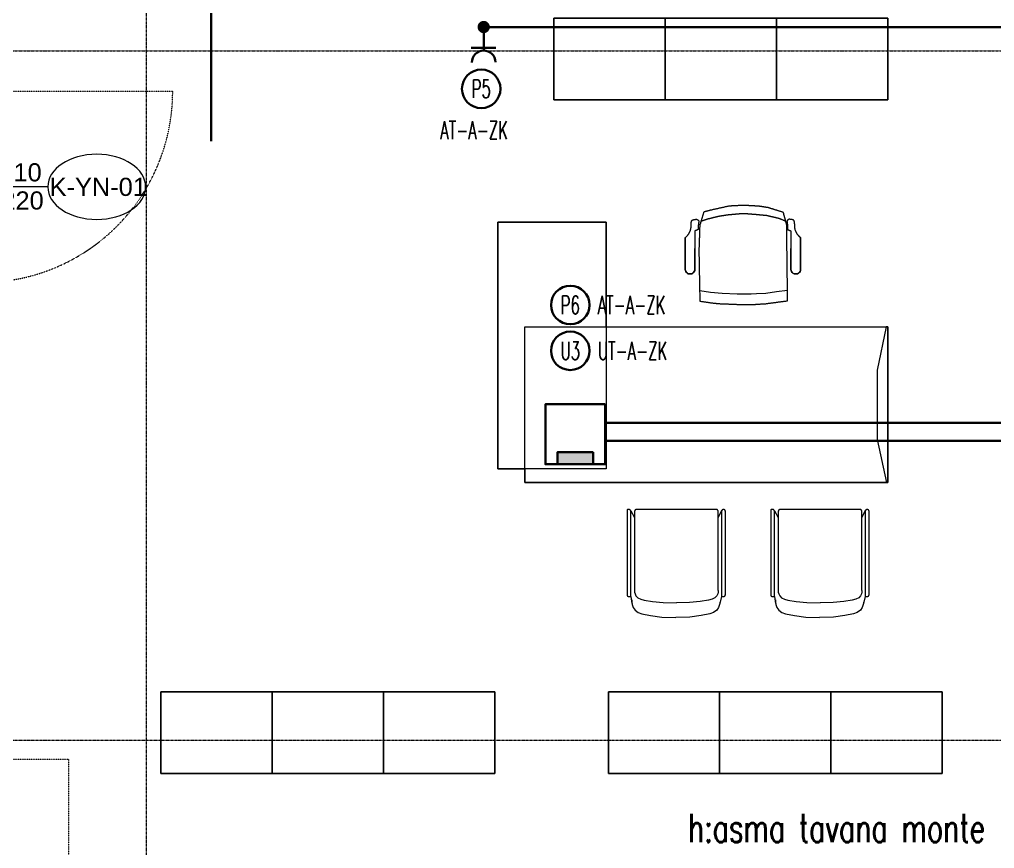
# Model space of a CAD drawing. Extents: x -1439 to 23780, y -1362 to 4476.
# Drawn here: x 1988 to 2525, y 2345 to 2802 of the extents above; entities that cross this region are included whole.
import ezdxf
from ezdxf.enums import TextEntityAlignment as Align

# ---------------------------------------------------------------- set-up
doc = ezdxf.new("R2010")
doc.units = 0
doc.header["$MEASUREMENT"] = 0
for name, pattern in [('Audi$0$DASHDOT2', [0.5, 0.25, -0.125, 0, -0.125]), ('Audi$0$DOT2', [0.125, 0, -0.125]), ('DASHED2', [0.375, 0.25, -0.125])]:
    doc.linetypes.add(name, pattern=pattern)
doc.layers.get('0').update_dxf_attribs({"color": 9, "lineweight": 9})
for name, color, linetype, lineweight in [('Audi$0$05', 8, 'Continuous', 9), ('Audi$0$06D', 8, 'Continuous', 9), ('Audi$0$10', 8, 'Continuous', 9), ('Audi$0$14', 8, 'Continuous', 9), ('Audi$0$20', 8, 'Audi$0$DOT2', 9), ('Audi$0$21', 8, 'Continuous', 9), ('Audi$0$22', 8, 'Continuous', 9), ('Audi$0$24', 8, 'Audi$0$DASHDOT2', 9), ('Audi$0$33', 8, 'Audi$0$BATTING', 9), ('E-DÖŞEME (ŞAP İÇİ) PRİZ KUTUSU', 7, 'Continuous', 30), ('E-KABLO', 7, 'Continuous', 30), ('E-PRİZ', 7, 'Continuous', 30), ('E-YAZI', 7, 'Continuous', 30)]:
    doc.layers.add(name, color=color, linetype=linetype, lineweight=lineweight)
doc.styles.add('Audi$0$Arial', font='arial.ttf', dxfattribs={"height": 2.5})
doc.styles.add('E-YAZI', font='txttw.shx')
doc.linetypes.add('Audi$0$BATTING', pattern='A,0.0001,-0.1,[134,ltypeshp.shx,S=0.1,R=0,X=-0.1,Y=0],-0.2,[134,ltypeshp.shx,S=0.1,R=180,X=0.1,Y=0],-0.1', length=0.4001)

# ---------------------------------------------------------------- blocks, each defined once
blk = doc.blocks.new('Audi$0$p-audi-furni')
at = {"layer": 'Audi$0$05', "lineweight": 0}
for p, q in [((0, 184), (4.5, 184)), ((0, 0), (0, 184)), ((4.5, 184), (4.5, 0)), ((4.5, 5.5), (4.5, 178.5)), ((-2.8, 166.99), (-0.3, 166.99)), ((-2.8, 16.34), (-2.8, 166.99)), ((-0.8, 164), (-0.8, 166.99)), ((-0.3, 164), (-0.3, 166.99)), ((-2.8, 163.8), (-2.8, 164)), ((-2.3, 163.8), (-2.3, 164)), ((-2.3, 164), (0, 164)), ((-2.3, 163.8), (0, 163.8)), ((-0.8, 154.2), (-0.8, 163.8)), ((-0.3, 154.2), (-0.3, 163.8)), ((-2.8, 154.2), (-2.8, 154)), ((-2.3, 154), (-2.3, 154.2)), ((-2.3, 154.2), (0, 154.2)), ((-2.3, 154), (0, 154)), ((-0.8, 97), (-0.8, 154)), ((-0.3, 97), (-0.3, 154)), ((-2.8, 96.8), (-2.8, 97)), ((-2.3, 96.8), (-2.3, 97)), ((-2.3, 97), (0, 97)), ((-2.3, 96.8), (0, 96.8)), ((-0.8, 87.2), (-0.8, 96.8)), ((-0.3, 87.2), (-0.3, 96.8)), ((-2.8, 87.2), (-2.8, 87)), ((-2.3, 87.2), (0, 87.2)), ((-2.3, 87), (-2.3, 87.2)), ((-2.3, 87), (0, 87)), ((-0.8, 30), (-0.8, 87)), ((-0.3, 30), (-0.3, 87)), ((-2.8, 29.8), (-2.8, 30)), ((-2.3, 29.8), (-2.3, 30)), ((-2.3, 30), (0, 30)), ((-2.3, 29.8), (0, 29.8)), ((-0.8, 20.2), (-0.8, 29.8)), ((-0.3, 20.2), (-0.3, 29.8)), ((-2.8, 20.2), (-2.8, 20)), ((-0.3, 16.34), (-2.8, 16.34)), ((-2.3, 20.2), (0, 20.2)), ((-2.3, 20), (-2.3, 20.2)), ((-2.3, 20), (0, 20)), ((-0.8, 16.34), (-0.8, 20)), ((-0.3, 16.34), (-0.3, 20)), ((0, 0), (4.5, 0)), ((0, 0), (4.5, 0)), ((0, -184), (0, 0)), ((4.5, 0), (4.5, -184)), ((4.5, -178.5), (4.5, -5.5)), ((-2.8, -17.01), (-0.3, -17.01)), ((-2.8, -167.66), (-2.8, -17.01)), ((-2.8, -20.2), (-2.8, -20)), ((-2.3, -20.2), (-2.3, -20)), ((-2.3, -20), (0, -20)), ((-2.3, -20.2), (0, -20.2)), ((-0.8, -20), (-0.8, -17.01)), ((-0.8, -29.8), (-0.8, -20.2)), ((-0.3, -20), (-0.3, -17.01)), ((-0.3, -29.8), (-0.3, -20.2)), ((-2.8, -29.8), (-2.8, -30)), ((-2.3, -30), (-2.3, -29.8)), ((-2.3, -29.8), (0, -29.8)), ((-2.3, -30), (0, -30)), ((-0.8, -87), (-0.8, -30)), ((-0.3, -87), (-0.3, -30)), ((-2.8, -87.2), (-2.8, -87)), ((-2.3, -87.2), (-2.3, -87)), ((-2.3, -87), (0, -87)), ((-2.3, -87.2), (0, -87.2)), ((-0.8, -96.8), (-0.8, -87.2)), ((-0.3, -96.8), (-0.3, -87.2)), ((-2.8, -96.8), (-2.8, -97)), ((-2.3, -96.8), (0, -96.8)), ((-2.3, -97), (-2.3, -96.8)), ((-2.3, -97), (0, -97)), ((-0.8, -154), (-0.8, -97)), ((-0.3, -154), (-0.3, -97)), ((-2.8, -154.2), (-2.8, -154)), ((-2.3, -154.2), (-2.3, -154)), ((-2.3, -154), (0, -154)), ((-2.3, -154.2), (0, -154.2)), ((-0.8, -163.8), (-0.8, -154.2)), ((-0.3, -163.8), (-0.3, -154.2)), ((-2.8, -163.8), (-2.8, -164)), ((-2.3, -163.8), (0, -163.8)), ((-2.3, -164), (-2.3, -163.8)), ((-2.3, -164), (0, -164)), ((-0.8, -167.66), (-0.8, -164)), ((-0.3, -167.66), (-0.3, -164)), ((-0.3, -167.66), (-2.8, -167.66)), ((0, -184), (4.5, -184))]:
    blk.add_line(p, q, dxfattribs=at)
at = {"layer": 'Audi$0$20', "color": 2, "lineweight": 0}
for p, q in [((4.5, 178.5), (42.5, 178.5)), ((42.5, 178.5), (42.5, 5.5)), ((42.5, 5.5), (4.5, 5.5)), ((4.5, -5.5), (42.5, -5.5)), ((42.5, -5.5), (42.5, -178.5)), ((42.5, -178.5), (4.5, -178.5))]:
    blk.add_line(p, q, dxfattribs=at)
blk = doc.blocks.new('Audi$0$0_doorno')
blk.add_lwpolyline([(4.5, 0), (12.5, 0)])
blk.add_ellipse((-0.89, 0), major_axis=(-5.39, 0), ratio=0.666667)
at = {"style": 'Audi$0$Arial'}
blk.add_attdef('YUKSEKLIK', text='', height=2, dxfattribs=at).set_placement((5, 12.3), align=Align.TOP_LEFT)
blk.add_attdef('KAPINO', text='', height=2, dxfattribs=at).set_placement((0, 0), align=Align.MIDDLE)
blk.add_attdef('GENISLIK', text='', height=2, dxfattribs=at).set_placement((5, -3.79), align=Align.BOTTOM_LEFT)
blk = doc.blocks.new('Audi$0$Group-41-1')
for p, q in [((384804.5645, 69162.035), (384804.5645, 69161.585)), ((384805.1779, 69162.035), (384804.5645, 69162.035)), ((384805.1779, 69161.585), (384805.1779, 69162.035)), ((384804.5645, 69161.585), (384805.1779, 69161.585))]:
    blk.add_line(p, q)
at = {"flags": 128}
blk.add_lwpolyline([(384804.5645, 69162.035), (384805.1779, 69162.035), (384805.1779, 69161.585), (384804.5645, 69161.585)], close=True, dxfattribs=at)
blk = doc.blocks.new('Audi$0$Group-42-1')
at = {"layer": 'Audi$0$05', "color": 7}
for p in [(-1.2267, 0), (-0.6133, 0), (0, 0)]:
    blk.add_blockref('Audi$0$Group-41-1', p, dxfattribs=at)
blk = doc.blocks.new('Audi$0$Group-32-1')
for p, q in [((384804.5516, 69159.371), (384804.573, 69159.3356)), ((384804.5731, 69159.3699), (384804.573, 69159.3694)), ((384804.573, 69159.3694), (384804.573, 69159.3689)), ((384804.573, 69159.3689), (384804.573, 69158.9239)), ((384804.5732, 69159.3709), (384804.5731, 69159.3704)), ((384804.5731, 69159.3704), (384804.5731, 69159.3699)), ((384804.5733, 69159.3713), (384804.5732, 69159.3709)), ((384804.5735, 69159.3718), (384804.5733, 69159.3713)), ((384804.5736, 69159.3723), (384804.5735, 69159.3718)), ((384804.5738, 69159.3727), (384804.5736, 69159.3723)), ((384804.574, 69159.3732), (384804.5738, 69159.3727)), ((384804.5742, 69159.3736), (384804.574, 69159.3732)), ((384804.5745, 69159.374), (384804.5742, 69159.3736)), ((384804.5747, 69159.3745), (384804.5745, 69159.374)), ((384804.575, 69159.3749), (384804.5747, 69159.3745)), ((384804.5753, 69159.3752), (384804.575, 69159.3749)), ((384804.5756, 69159.3756), (384804.5753, 69159.3752)), ((384804.576, 69159.376), (384804.5756, 69159.3756)), ((384804.5763, 69159.3763), (384804.576, 69159.376)), ((384804.5767, 69159.3766), (384804.5763, 69159.3763)), ((384804.5771, 69159.3769), (384804.5767, 69159.3766)), ((384804.5775, 69159.3772), (384804.5771, 69159.3769)), ((384804.5779, 69159.3775), (384804.5775, 69159.3772)), ((384804.5783, 69159.3777), (384804.5779, 69159.3775)), ((384804.5788, 69159.3779), (384804.5783, 69159.3777)), ((384804.5792, 69159.3781), (384804.5788, 69159.3779)), ((384804.5797, 69159.3783), (384804.5792, 69159.3781)), ((384804.5801, 69159.3785), (384804.5797, 69159.3783)), ((384804.5806, 69159.3786), (384804.5801, 69159.3785)), ((384804.5811, 69159.3787), (384804.5806, 69159.3786)), ((384804.5816, 69159.3788), (384804.5811, 69159.3787)), ((384804.5821, 69159.3789), (384804.5816, 69159.3788)), ((384804.5825, 69159.3789), (384804.5821, 69159.3789)), ((384804.583, 69159.3789), (384804.5825, 69159.3789)), ((384805.023, 69159.3789), (384804.583, 69159.3789)), ((384805.0235, 69159.3789), (384805.023, 69159.3789)), ((384805.024, 69159.3789), (384805.0235, 69159.3789)), ((384805.0245, 69159.3788), (384805.024, 69159.3789)), ((384805.0249, 69159.3787), (384805.0245, 69159.3788)), ((384805.0254, 69159.3786), (384805.0249, 69159.3787)), ((384805.0259, 69159.3785), (384805.0254, 69159.3786)), ((384805.0264, 69159.3783), (384805.0259, 69159.3785)), ((384805.0268, 69159.3781), (384805.0264, 69159.3783)), ((384805.0273, 69159.3779), (384805.0268, 69159.3781)), ((384805.0277, 69159.3777), (384805.0273, 69159.3779)), ((384805.0281, 69159.3775), (384805.0277, 69159.3777)), ((384805.0285, 69159.3772), (384805.0281, 69159.3775)), ((384805.029, 69159.3769), (384805.0285, 69159.3772)), ((384805.0293, 69159.3766), (384805.029, 69159.3769)), ((384805.0297, 69159.3763), (384805.0293, 69159.3766)), ((384805.0301, 69159.376), (384805.0297, 69159.3763)), ((384805.0304, 69159.3756), (384805.0301, 69159.376)), ((384805.0307, 69159.3752), (384805.0304, 69159.3756)), ((384805.031, 69159.3749), (384805.0307, 69159.3752)), ((384805.0313, 69159.3745), (384805.031, 69159.3749)), ((384805.0316, 69159.374), (384805.0313, 69159.3745)), ((384805.0318, 69159.3736), (384805.0316, 69159.374)), ((384805.032, 69159.3732), (384805.0318, 69159.3736)), ((384805.0322, 69159.3727), (384805.032, 69159.3732)), ((384805.0324, 69159.3723), (384805.0322, 69159.3727)), ((384805.0326, 69159.3718), (384805.0324, 69159.3723)), ((384805.0327, 69159.3713), (384805.0326, 69159.3718)), ((384805.0328, 69159.3709), (384805.0327, 69159.3713)), ((384805.0329, 69159.3704), (384805.0328, 69159.3709)), ((384805.0329, 69159.3699), (384805.0329, 69159.3704)), ((384805.033, 69159.3694), (384805.0329, 69159.3699)), ((384805.0521, 69159.3725), (384805.033, 69159.3345)), ((384805.033, 69159.3689), (384805.033, 69159.3694)), ((384805.033, 69158.9322), (384805.033, 69159.3689)), ((384805.033, 69158.9322), (384805.033, 69158.9322)), ((384804.5516, 69158.8992), (384804.558, 69158.8616)), ((384805.0524, 69158.8992), (384805.0423, 69158.8616))]:
    blk.add_line(p, q)
at = {"flags": 128}
for points in [[(384804.5309, 69158.9092), (384804.5309, 69158.9087), (384804.531, 69158.9082), (384804.531, 69158.9077), (384804.5311, 69158.9072), (384804.5312, 69158.9068), (384804.5314, 69158.9063), (384804.5315, 69158.9058), (384804.5317, 69158.9054), (384804.5319, 69158.9049), (384804.5321, 69158.9045), (384804.5324, 69158.904), (384804.5326, 69158.9036), (384804.5329, 69158.9032), (384804.5332, 69158.9028), (384804.5335, 69158.9025), (384804.5339, 69158.9021), (384804.5342, 69158.9018), (384804.5346, 69158.9015), (384804.535, 69158.9012), (384804.5354, 69158.9009), (384804.5358, 69158.9006), (384804.5362, 69158.9004), (384804.5367, 69158.9001), (384804.5371, 69158.8999), (384804.5376, 69158.8998), (384804.538, 69158.8996), (384804.5385, 69158.8995), (384804.539, 69158.8994), (384804.5395, 69158.8993), (384804.54, 69158.8992), (384804.5404, 69158.8992), (384804.5409, 69158.8992), (384804.5516, 69158.8992), (384804.5516, 69159.3689), (384804.5516, 69159.3694), (384804.5516, 69159.3699), (384804.5515, 69159.3704), (384804.5515, 69159.3709), (384804.5513, 69159.3713), (384804.5512, 69159.3718), (384804.5511, 69159.3723), (384804.5509, 69159.3727), (384804.5507, 69159.3732), (384804.5505, 69159.3736), (384804.5502, 69159.374), (384804.55, 69159.3745), (384804.5497, 69159.3749), (384804.5494, 69159.3752), (384804.5491, 69159.3756), (384804.5487, 69159.376), (384804.5484, 69159.3763), (384804.548, 69159.3766), (384804.5476, 69159.3769), (384804.5472, 69159.3772), (384804.5468, 69159.3775), (384804.5464, 69159.3777), (384804.5459, 69159.3779), (384804.5455, 69159.3781), (384804.545, 69159.3783), (384804.5445, 69159.3785), (384804.5441, 69159.3786), (384804.5436, 69159.3787), (384804.5431, 69159.3788), (384804.5426, 69159.3789), (384804.5421, 69159.3789), (384804.5416, 69159.3789), (384804.5359, 69159.3789), (384804.5357, 69159.3789), (384804.5354, 69159.3789), (384804.5352, 69159.3788), (384804.535, 69159.3788), (384804.5347, 69159.3788), (384804.5345, 69159.3787), (384804.5343, 69159.3786), (384804.534, 69159.3785), (384804.5338, 69159.3784), (384804.5336, 69159.3783), (384804.5334, 69159.3782), (384804.5332, 69159.3781), (384804.533, 69159.3779), (384804.5328, 69159.3778), (384804.5326, 69159.3776), (384804.5324, 69159.3774), (384804.5322, 69159.3773), (384804.5321, 69159.3771), (384804.5319, 69159.3769), (384804.5318, 69159.3767), (384804.5316, 69159.3765), (384804.5315, 69159.3763), (384804.5314, 69159.376), (384804.5313, 69159.3758), (384804.5312, 69159.3756), (384804.5312, 69159.3754), (384804.5311, 69159.3751), (384804.531, 69159.3749), (384804.531, 69159.3746), (384804.531, 69159.3744), (384804.5309, 69159.3741), (384804.5309, 69159.3739), (384804.5309, 69158.9092)], [(384805.0521, 69158.8992), (384805.0628, 69158.8992), (384805.0633, 69158.8992), (384805.0638, 69158.8992), (384805.0642, 69158.8993), (384805.0647, 69158.8994), (384805.0652, 69158.8995), (384805.0657, 69158.8996), (384805.0661, 69158.8998), (384805.0666, 69158.8999), (384805.0671, 69158.9001), (384805.0675, 69158.9004), (384805.0679, 69158.9006), (384805.0683, 69158.9009), (384805.0687, 69158.9012), (384805.0691, 69158.9015), (384805.0695, 69158.9018), (384805.0698, 69158.9021), (384805.0702, 69158.9025), (384805.0705, 69158.9028), (384805.0708, 69158.9032), (384805.0711, 69158.9036), (384805.0714, 69158.904), (384805.0716, 69158.9045), (384805.0718, 69158.9049), (384805.072, 69158.9054), (384805.0722, 69158.9058), (384805.0723, 69158.9063), (384805.0725, 69158.9068), (384805.0726, 69158.9072), (384805.0727, 69158.9077), (384805.0727, 69158.9082), (384805.0728, 69158.9087), (384805.0728, 69158.9092), (384805.0728, 69159.3689), (384805.0728, 69159.3694), (384805.0727, 69159.3699), (384805.0727, 69159.3704), (384805.0726, 69159.3709), (384805.0725, 69159.3713), (384805.0723, 69159.3718), (384805.0722, 69159.3723), (384805.072, 69159.3727), (384805.0718, 69159.3732), (384805.0716, 69159.3736), (384805.0714, 69159.374), (384805.0711, 69159.3745), (384805.0708, 69159.3749), (384805.0705, 69159.3752), (384805.0702, 69159.3756), (384805.0698, 69159.376), (384805.0695, 69159.3763), (384805.0691, 69159.3766), (384805.0687, 69159.3769), (384805.0683, 69159.3772), (384805.0679, 69159.3775), (384805.0675, 69159.3777), (384805.0671, 69159.3779), (384805.0666, 69159.3781), (384805.0661, 69159.3783), (384805.0657, 69159.3785), (384805.0652, 69159.3786), (384805.0647, 69159.3787), (384805.0642, 69159.3788), (384805.0638, 69159.3789), (384805.0633, 69159.3789), (384805.0628, 69159.3789), (384805.0621, 69159.3789), (384805.0616, 69159.3789), (384805.0611, 69159.3789), (384805.0606, 69159.3788), (384805.0601, 69159.3787), (384805.0596, 69159.3786), (384805.0592, 69159.3785), (384805.0587, 69159.3783), (384805.0582, 69159.3781), (384805.0578, 69159.3779), (384805.0574, 69159.3777), (384805.0569, 69159.3775), (384805.0565, 69159.3772), (384805.0561, 69159.3769), (384805.0557, 69159.3766), (384805.0554, 69159.3763), (384805.055, 69159.376), (384805.0547, 69159.3756), (384805.0543, 69159.3752), (384805.054, 69159.3749), (384805.0538, 69159.3745), (384805.0535, 69159.374), (384805.0533, 69159.3736), (384805.053, 69159.3732), (384805.0528, 69159.3727), (384805.0527, 69159.3723), (384805.0525, 69159.3718), (384805.0524, 69159.3713), (384805.0523, 69159.3709), (384805.0522, 69159.3704), (384805.0521, 69159.3699), (384805.0521, 69159.3694), (384805.0521, 69159.3689), (384805.0521, 69158.8992)]]:
    blk.add_lwpolyline(points, close=True, dxfattribs=at)
for points in [[(384804.5309, 69158.9092, 0.414214), (384804.5409, 69158.8992), (384804.5516, 69158.8992), (384804.5516, 69159.3689, 0.414214), (384804.5416, 69159.3789), (384804.5359, 69159.3789, 0.414214), (384804.5309, 69159.3739)], [(384805.0521, 69158.8992), (384805.0628, 69158.8992, 0.414214), (384805.0728, 69158.9092), (384805.0728, 69159.3689, 0.414214), (384805.0628, 69159.3789), (384805.0621, 69159.3789, 0.414214), (384805.0521, 69159.3689)]]:
    blk.add_lwpolyline(points, format="xyb", close=True, dxfattribs=at)
blk.add_lwpolyline([(384805.033, 69158.9322), (384805.033, 69159.3689, 0.414214), (384805.023, 69159.3789), (384804.583, 69159.3789, 0.414214), (384804.573, 69159.3689), (384804.573, 69158.9239), (384804.5738, 69158.9202)], format="xyb", dxfattribs=at)
for points in [[(384804.573, 69158.9322), (384804.573, 69158.9239), (384804.5752, 69158.9142), (384804.5804, 69158.903), (384804.5903, 69158.8926), (384804.6064, 69158.8839), (384804.6258, 69158.8783), (384804.6716, 69158.8721), (384804.7307, 69158.8665), (384804.803, 69158.8644)], [(384805.033, 69158.9322), (384805.033, 69158.9239), (384805.0308, 69158.9142), (384805.0256, 69158.903), (384805.0157, 69158.8926), (384804.9996, 69158.8839), (384804.9803, 69158.8783), (384804.9344, 69158.8721), (384804.8753, 69158.8665), (384804.803, 69158.8644)], [(384804.5569, 69158.8806), (384804.5569, 69158.8686), (384804.5592, 69158.8546), (384804.5647, 69158.8386), (384804.5752, 69158.8236), (384804.5922, 69158.8111), (384804.6127, 69158.8031), (384804.6612, 69158.7941), (384804.7237, 69158.7861), (384804.8002, 69158.7831)], [(384805.0434, 69158.8658), (384805.0434, 69158.8686), (384805.0412, 69158.8546), (384805.0357, 69158.8386), (384805.0252, 69158.8236), (384805.0082, 69158.8111), (384804.9877, 69158.8031), (384804.9392, 69158.7941), (384804.8767, 69158.7861), (384804.8002, 69158.7831)]]:
    blk.add_lwpolyline(points, dxfattribs=at)
blk = doc.blocks.new('Audi$0$Group-258-1')
at = {"linetype": 'Continuous'}
for p, q in [((384800.0983, 69164.505), (384800.0936, 69164.5084)), ((384800.71, 69164.505), (384800.7146, 69164.5084)), ((384800.2257, 69164.3995), (384800.1668, 69164.4084)), ((384800.2892, 69164.3936), (384800.2257, 69164.3995)), ((384800.3717, 69164.3904), (384800.2892, 69164.3936)), ((384800.4137, 69164.389), (384800.3717, 69164.3904)), ((384800.4502, 69164.389), (384800.4137, 69164.389)), ((384800.4792, 69164.3908), (384800.4502, 69164.389)), ((384800.5299, 69164.394), (384800.4792, 69164.3908)), ((384800.5895, 69164.4019), (384800.5299, 69164.394)), ((384800.6491, 69164.4097), (384800.5895, 69164.4019))]:
    blk.add_line(p, q, dxfattribs=at)
at = {"linetype": 'Continuous', "flags": 128}
for points in [[(384800.0862, 69164.6997), (384800.0862, 69164.6409), (384800.0862, 69164.6409)], [(384800.722, 69164.6997), (384800.722, 69164.6409), (384800.722, 69164.6409)], [(384800.0862, 69164.6409), (384800.0862, 69164.5259), (384800.0862, 69164.6409)], [(384800.1395, 69164.5259), (384800.1395, 69164.6409), (384800.1395, 69164.6409)], [(384800.6687, 69164.5259), (384800.6687, 69164.6409), (384800.6687, 69164.6409)], [(384800.722, 69164.6409), (384800.722, 69164.5259), (384800.722, 69164.6409)], [(384800.0862, 69164.5259), (384800.0862, 69164.5259), (384800.087, 69164.52)], [(384800.0862, 69164.5259), (384800.087, 69164.52), (384800.087, 69164.52)], [(384800.087, 69164.52), (384800.087, 69164.52), (384800.0892, 69164.5143)], [(384800.087, 69164.52), (384800.0892, 69164.5143), (384800.0892, 69164.5143)], [(384800.0892, 69164.5143), (384800.0892, 69164.5143), (384800.0929, 69164.5094)], [(384800.0892, 69164.5143), (384800.0936, 69164.5084), (384800.0929, 69164.5094)], [(384800.0977, 69164.5054), (384800.0977, 69164.5054), (384800.1034, 69164.5026)], [(384800.0977, 69164.5054), (384800.1034, 69164.5026), (384800.1034, 69164.5026)], [(384800.1034, 69164.5026), (384800.1034, 69164.5026), (384800.1096, 69164.5011)], [(384800.1034, 69164.5026), (384800.1096, 69164.5011), (384800.1096, 69164.5011)], [(384800.1096, 69164.5011), (384800.1096, 69164.5011), (384800.1161, 69164.5011)], [(384800.1096, 69164.5011), (384800.1161, 69164.5011), (384800.1161, 69164.5011)], [(384800.1161, 69164.5011), (384800.1161, 69164.5011), (384800.1223, 69164.5026)], [(384800.1161, 69164.5011), (384800.1223, 69164.5026), (384800.1223, 69164.5026)], [(384800.1223, 69164.5026), (384800.1223, 69164.5026), (384800.128, 69164.5054)], [(384800.1223, 69164.5026), (384800.128, 69164.5054), (384800.128, 69164.5054)], [(384800.128, 69164.5054), (384800.128, 69164.5054), (384800.1328, 69164.5094)], [(384800.128, 69164.5054), (384800.1328, 69164.5094), (384800.1328, 69164.5094)], [(384800.1328, 69164.5094), (384800.1328, 69164.5094), (384800.1365, 69164.5143)], [(384800.1328, 69164.5094), (384800.1365, 69164.5143), (384800.1365, 69164.5143)], [(384800.1365, 69164.5143), (384800.1365, 69164.5143), (384800.1387, 69164.52)], [(384800.1365, 69164.5143), (384800.1387, 69164.52), (384800.1387, 69164.52)], [(384800.1387, 69164.52), (384800.1387, 69164.52), (384800.1395, 69164.5259)], [(384800.1387, 69164.52), (384800.1395, 69164.5259), (384800.1395, 69164.5259)], [(384800.6695, 69164.52), (384800.6695, 69164.52), (384800.6687, 69164.5259)], [(384800.6695, 69164.52), (384800.6687, 69164.5259), (384800.6687, 69164.5259)], [(384800.6718, 69164.5143), (384800.6718, 69164.5143), (384800.6695, 69164.52)], [(384800.6718, 69164.5143), (384800.6695, 69164.52), (384800.6695, 69164.52)], [(384800.6754, 69164.5094), (384800.6754, 69164.5094), (384800.6718, 69164.5143)], [(384800.6754, 69164.5094), (384800.6718, 69164.5143), (384800.6718, 69164.5143)], [(384800.6802, 69164.5054), (384800.6802, 69164.5054), (384800.6754, 69164.5094)], [(384800.6802, 69164.5054), (384800.6754, 69164.5094), (384800.6754, 69164.5094)], [(384800.6859, 69164.5026), (384800.6859, 69164.5026), (384800.6802, 69164.5054)], [(384800.6859, 69164.5026), (384800.6802, 69164.5054), (384800.6802, 69164.5054)], [(384800.6922, 69164.5011), (384800.6922, 69164.5011), (384800.6859, 69164.5026)], [(384800.6922, 69164.5011), (384800.6859, 69164.5026), (384800.6859, 69164.5026)], [(384800.6986, 69164.5011), (384800.6986, 69164.5011), (384800.6922, 69164.5011)], [(384800.6986, 69164.5011), (384800.6922, 69164.5011), (384800.6922, 69164.5011)], [(384800.7048, 69164.5026), (384800.7048, 69164.5026), (384800.6986, 69164.5011)], [(384800.7048, 69164.5026), (384800.6986, 69164.5011), (384800.6986, 69164.5011)], [(384800.7105, 69164.5054), (384800.7105, 69164.5054), (384800.7048, 69164.5026)], [(384800.7105, 69164.5054), (384800.7048, 69164.5026), (384800.7048, 69164.5026)], [(384800.719, 69164.5143), (384800.7146, 69164.5084), (384800.7153, 69164.5094)], [(384800.719, 69164.5143), (384800.719, 69164.5143), (384800.7153, 69164.5094)], [(384800.7213, 69164.52), (384800.7213, 69164.52), (384800.719, 69164.5143)], [(384800.7213, 69164.52), (384800.719, 69164.5143), (384800.719, 69164.5143)], [(384800.722, 69164.5259), (384800.722, 69164.5259), (384800.7213, 69164.52)], [(384800.722, 69164.5259), (384800.7213, 69164.52), (384800.7213, 69164.52)]]:
    blk.add_lwpolyline(points, close=True, dxfattribs=at)
at = {"linetype": 'Continuous'}
for points in [[(384800.3272, 69164.8751), (384800.2792, 69164.8644), (384800.2312, 69164.8536)], [(384800.4074, 69164.8792), (384800.3673, 69164.8772), (384800.3272, 69164.8751)], [(384800.4932, 69164.8746), (384800.4503, 69164.8769), (384800.4074, 69164.8792)], [(384800.5432, 69164.8666), (384800.5182, 69164.8706), (384800.4932, 69164.8746)], [(384800.1886, 69164.8426), (384800.1775, 69164.8055), (384800.1663, 69164.7685)], [(384800.2312, 69164.8536), (384800.2099, 69164.8481), (384800.1886, 69164.8426)], [(384800.2746, 69164.8191), (384800.2429, 69164.8115), (384800.2113, 69164.8039)], [(384800.3252, 69164.8264), (384800.2999, 69164.8227), (384800.2746, 69164.8191)], [(384800.3841, 69164.8318), (384800.3546, 69164.8291), (384800.3252, 69164.8264)], [(384800.4307, 69164.8318), (384800.4074, 69164.8318), (384800.3841, 69164.8318)], [(384800.4872, 69164.8271), (384800.4589, 69164.8295), (384800.4307, 69164.8318)], [(384800.5356, 69164.8225), (384800.5114, 69164.8248), (384800.4872, 69164.8271)], [(384800.5919, 69164.8096), (384800.5638, 69164.8161), (384800.5356, 69164.8225)], [(384800.6271, 69164.8405), (384800.5851, 69164.8535), (384800.5432, 69164.8666)], [(384800.6454, 69164.7717), (384800.6363, 69164.8061), (384800.6271, 69164.8405)], [(384800.1182, 69164.7571), (384800.1184, 69164.788), (384800.1261, 69164.8013), (384800.1481, 69164.8026)], [(384800.1481, 69164.8026), (384800.1523, 69164.8031), (384800.1616, 69164.7937)], [(384800.1585, 69164.7715), (384800.1583, 69164.7588), (384800.158, 69164.7461)], [(384800.1616, 69164.7937), (384800.1601, 69164.7826), (384800.1585, 69164.7715)], [(384800.1663, 69164.7685), (384800.1639, 69164.6975), (384800.1616, 69164.6266)], [(384800.2113, 69164.8039), (384800.1911, 69164.7972), (384800.1708, 69164.7905)], [(384800.637, 69164.7924), (384800.6046, 69164.8075), (384800.5919, 69164.8096)], [(384800.6491, 69164.4746), (384800.6472, 69164.6232), (384800.6454, 69164.7717)], [(384800.6601, 69164.8026), (384800.656, 69164.8031), (384800.6466, 69164.7937)], [(384800.6466, 69164.7937), (384800.6482, 69164.7826), (384800.6497, 69164.7715)], [(384800.6497, 69164.7715), (384800.65, 69164.7588), (384800.6502, 69164.7461)], [(384800.69, 69164.7571), (384800.6898, 69164.788), (384800.6822, 69164.8013), (384800.6601, 69164.8026)], [(384800.0854, 69164.7011), (384800.1126, 69164.7212), (384800.1182, 69164.7571)], [(384800.158, 69164.7461), (384800.1488, 69164.7423), (384800.1395, 69164.7385)], [(384800.1395, 69164.7385), (384800.1395, 69164.6897), (384800.1395, 69164.6409)], [(384800.6502, 69164.7461), (384800.6595, 69164.7423), (384800.6687, 69164.7385)], [(384800.6687, 69164.7385), (384800.6687, 69164.6897), (384800.6687, 69164.6409)], [(384800.7229, 69164.7011), (384800.6957, 69164.7212), (384800.69, 69164.7571)], [(384800.1616, 69164.6266), (384800.1642, 69164.4892), (384800.1668, 69164.3518)], [(384800.6491, 69164.3531), (384800.6491, 69164.4138), (384800.6491, 69164.4746)], [(384800.1668, 69164.3518), (384800.2302, 69164.3409), (384800.278, 69164.3374)], [(384800.278, 69164.3374), (384800.3427, 69164.3349), (384800.4074, 69164.3324)], [(384800.4074, 69164.3324), (384800.4288, 69164.3324), (384800.4502, 69164.3324)], [(384800.4502, 69164.3324), (384800.4901, 69164.3349), (384800.5299, 69164.3374)], [(384800.5299, 69164.3374), (384800.5895, 69164.3452), (384800.6491, 69164.3531)]]:
    blk.add_open_spline(points, degree=2, dxfattribs=at)
blk = doc.blocks.new('Audi$0$Group-8-1')
for p, q in [((384791.7973, 69160.1985), (384791.7973, 69159.4172)), ((384791.7973, 69159.4172), (384792.2453, 69159.4172))]:
    blk.add_line(p, q)
blk.add_lwpolyline([(384792.395, 69160.776), (384792.395, 69159.4172), (384792.2453, 69159.4172), (384792.2453, 69159.3415), (384790.2453, 69159.3415), (384790.2453, 69160.1981), (384791.7973, 69160.1985), (384791.7973, 69160.776)], close=True)
at = {"flags": 128}
for points in [[(384792.2453, 69159.4172), (384792.395, 69159.4172), (384792.395, 69160.776), (384791.7973, 69160.776), (384791.7973, 69160.1985)], [(384790.2457, 69160.1985), (384790.2547, 69160.1985), (384790.3041, 69159.9608), (384790.3041, 69159.5776), (384790.2526, 69159.3415), (384790.2453, 69159.3415), (384790.2453, 69160.1981)]]:
    blk.add_lwpolyline(points, dxfattribs=at)
for points in [[(384792.2453, 69160.1985), (384790.2453, 69160.1985), (384790.2453, 69159.3415), (384792.2453, 69159.3415), (384792.2453, 69160.1985)], [(384792.2453, 69160.1985), (384790.2453, 69160.1985), (384790.2453, 69159.3415), (384792.2453, 69159.3415)]]:
    blk.add_lwpolyline(points, close=True, dxfattribs=at)
blk = doc.blocks.new('Audi$0$Group-19-11')
at = {"color": 7, "extrusion": (0, 0, -1), "zscale": -1}
for name, p in [('Audi$0$Group-258-1', (-384801.2026, -69165.6592)), ('Audi$0$Group-32-1', (-384805.1762, -69161.835)), ('Audi$0$Group-32-1', (-384805.968, -69161.835))]:
    blk.add_blockref(name, p, dxfattribs=at)
blk.add_blockref('Audi$0$Group-8-1', (-384790.2453, -69161.6485))
blk = doc.blocks.new('*U342')
at = {"ltscale": 15}
for p, q in [((-24.9, 0.9), (-25.7, 0)), ((-24.9, -0.9), (-25.7, 0)), ((-22.9, 1.5), (-24.9, 0.9)), ((-22.9, 1.5), (-22.9, -1.5)), ((-21.2, -2.7), (-18.1, 2.8)), ((-21, -2.7), (-17.9, 2.7)), ((-19.7, -2.7), (-16.6, 2.8)), ((-19.5, -2.7), (-16.4, 2.7)), ((-18.5, 1.5), (-18.3, 2)), ((-18.2, -2.7), (-15.1, 2.8)), ((-18, -2.7), (-14.9, 2.7)), ((-17, 1.5), (-16.8, 2)), ((-16.7, -2.7), (-13.6, 2.8)), ((-16.5, -2.7), (-13.4, 2.7)), ((-15.5, 1.5), (-15.3, 2)), ((-15.2, -2.7), (-12.1, 2.8)), ((-15, -2.7), (-11.9, 2.7)), ((-14, 1.5), (-13.8, 2)), ((-13.7, -2.7), (-10.6, 2.8)), ((-13.5, -2.7), (-10.4, 2.7)), ((-12.5, 1.5), (-12.3, 2)), ((-12.2, -2.7), (-9.1, 2.8)), ((-12, -2.7), (-8.9, 2.7)), ((-11, 1.5), (-10.8, 2)), ((-10.7, -2.7), (-7.6, 2.8)), ((-10.5, -2.7), (-7.4, 2.7)), ((-9.5, 1.5), (-9.3, 2)), ((-9.2, -2.7), (-6.1, 2.8)), ((-9, -2.7), (-5.9, 2.7)), ((-8, 1.5), (-7.8, 2)), ((-7.7, -2.7), (-4.6, 2.8)), ((-7.5, -2.7), (-4.4, 2.7)), ((-6.5, 1.5), (-6.3, 2)), ((-6.2, -2.7), (-3.1, 2.8)), ((-6, -2.7), (-2.9, 2.7)), ((-5, 1.5), (-4.8, 2)), ((-4.7, -2.7), (-1.6, 2.8)), ((-4.5, -2.7), (-1.4, 2.7)), ((-3.5, 1.5), (-3.3, 2)), ((-2, 1.5), (-1.8, 2)), ((-0.5, 4.2), (-1.5, 1.5)), ((0, 0.5), (-0.6, 0.5)), ((-24.9, -0.9), (-22.9, -1.5)), ((-8.6, -1.5), (-22.9, -1.5)), ((-21.2, -2.7), (-20.9, -1.5)), ((-20.3, -1.5), (-19.1, -1.5)), ((-19.7, -2.7), (-19.4, -1.5)), ((-18.8, -1.5), (-17.6, -1.5)), ((-18.2, -2.7), (-17.9, -1.5)), ((-17.3, -1.5), (-16.1, -1.5)), ((-16.7, -2.7), (-16.4, -1.5)), ((-15.8, -1.5), (-14.6, -1.5)), ((-15.2, -2.7), (-14.9, -1.5)), ((-14.3, -1.5), (-13.1, -1.5)), ((-13.7, -2.7), (-13.4, -1.5)), ((-12.8, -1.5), (-11.6, -1.5)), ((-12.2, -2.7), (-11.9, -1.5)), ((-11.3, -1.5), (-10.1, -1.5)), ((-10.7, -2.7), (-10.4, -1.5)), ((-9.8, -1.5), (-8.6, -1.5)), ((-9.2, -2.7), (-8.9, -1.5)), ((-8.3, -1.5), (-7.1, -1.5)), ((-7.7, -2.7), (-7.4, -1.5)), ((-6.8, -1.5), (-5.6, -1.5)), ((-6.2, -2.7), (-5.9, -1.5)), ((-5.3, -1.5), (-4.1, -1.5)), ((-4.7, -2.7), (-4.4, -1.5)), ((-3.8, -1.5), (-2.1, -1.5)), ((-0.5, -4.2), (-1.5, -1.5)), ((0, -0.5), (-0.6, -0.5))]:
    blk.add_line(p, q, dxfattribs=at)
for p, q in [((-6.9, 1.5), (-22.9, 1.5)), ((-17.4, 1.5), (-18.6, 1.5)), ((-15.9, 1.5), (-17.1, 1.5)), ((-14.4, 1.5), (-15.6, 1.5)), ((-12.9, 1.5), (-14.1, 1.5)), ((-11.4, 1.5), (-12.6, 1.5)), ((-9.9, 1.5), (-11.1, 1.5)), ((-8.4, 1.5), (-9.6, 1.5)), ((-6.9, 1.5), (-8.1, 1.5)), ((-5.4, 1.5), (-6.6, 1.5)), ((-3.9, 1.5), (-5.1, 1.5)), ((-2.4, 1.5), (-3.6, 1.5)), ((-1.5, 1.5), (-2.1, 1.5)), ((0, 0.5), (0, 4.1)), ((-1.5, -1.5), (-2.1, -1.5)), ((0, -0.5), (0, -4.1))]:
    blk.add_line(p, q)
for centre, radius, start, end in [((-26, 3.9), 3.92, 274.361, 322.10246), ((-26, -3.9), 3.92, 37.89754, 85.639), ((-18, 2.8), 0.0971, 330.32042, 150.32042), ((-16.5, 2.8), 0.0971, 330.32042, 150.32042), ((-15, 2.8), 0.0971, 330.32042, 150.32042), ((-13.5, 2.8), 0.0971, 330.32042, 150.32042), ((-12, 2.8), 0.0971, 330.32042, 150.32042), ((-10.5, 2.8), 0.0971, 330.32042, 150.32042), ((-9, 2.8), 0.0971, 330.32042, 150.32042), ((-7.5, 2.8), 0.0971, 330.32042, 150.32042), ((-6, 2.8), 0.0971, 330.32042, 150.32042), ((-4.5, 2.8), 0.0971, 330.32042, 150.32042), ((-3, 2.8), 0.0971, 330.32042, 150.32042), ((-1.5, 2.8), 0.0971, 330.32042, 150.32042), ((-0.6, 0), 0.486, 90, 270), ((-0.3, 4.1), 0.25, 0, 150.08641), ((-21.1, -2.7), 0.0971, 150.32042, 330.32042), ((-19.6, -2.7), 0.0971, 150.32042, 330.32042), ((-18.1, -2.7), 0.0971, 150.32042, 330.32042), ((-16.6, -2.7), 0.0971, 150.32042, 330.32042), ((-15.1, -2.7), 0.0971, 150.32042, 330.32042), ((-13.6, -2.7), 0.0971, 150.32042, 330.32042), ((-12.1, -2.7), 0.0971, 150.32042, 330.32042), ((-10.6, -2.7), 0.0971, 150.32042, 330.32042), ((-9.1, -2.7), 0.0971, 150.32042, 330.32042), ((-7.6, -2.7), 0.0971, 150.32042, 330.32042), ((-6.1, -2.7), 0.0971, 150.32042, 330.32042), ((-4.6, -2.7), 0.0971, 150.32042, 330.32042), ((-0.3, -4.1), 0.25, 209.91359, 0)]:
    blk.add_arc(centre, radius, start, end, dxfattribs=at)
blk = doc.blocks.new('Audi$0$conta')
at = {"ltscale": 10}
for p, q in [((-2649.88, 5344.46), (-2649.78, 5344.3)), ((-2649.87, 5345.53), (-2649.81, 5345.61)), ((-2649.78, 5344.3), (-2649.74, 5344.3)), ((-2649.72, 5345.4), (-2649.28, 5345.4)), ((-2649.25, 5345.41), (-2649.09, 5345.51)), ((-2648.97, 5344.05), (-2648.78, 5343.8)), ((-2648.87, 5344.09), (-2648.7, 5343.86)), ((-2648.83, 5344.87), (-2648.56, 5345.24)), ((-2648.77, 5345.12), (-2648.63, 5345.3)), ((-2648.71, 5343.79), (-2648.71, 5343.79)), ((-2648.56, 5345.31), (-2648.56, 5345.31))]:
    blk.add_line(p, q, dxfattribs=at)
for centre, radius, start, end in [((-2653.03, 5345), 3.19, 350.46739, 8.93723), ((-2649.87, 5344.47), 0.02, 170.46739, 213.74513), ((-2649.83, 5345.5), 0.05, 140.63452, 188.93723), ((-2649.74, 5345.58), 0.0696, 22.24275, 159.25804), ((-2650.94, 5345.01), 1.24, 340.33821, 16.77718), ((-2649.74, 5344.58), 0.03, 160.33821, 273.26661), ((-2649.72, 5345.37), 0.03, 90, 196.77718), ((-2649.56, 5341.55), 3.01, 80.43616, 93.26661), ((-2649.28, 5345.45), 0.05, 270, 303.00619), ((-2649.22, 5344.14), 0.231, 353.95711, 81.90038), ((-2649.08, 5345.49), 0.03, 4.79721, 123.00619), ((-2649.06, 5344.54), 0.03, 260.43616, 338.70659), ((-2650.22, 5344.99), 1.27, 338.70659, 23.04177), ((-2648.89, 5344.11), 0.1, 173.95711, 217.26527), ((-2649.01, 5345.57), 0.05, 18.79511, 42.1429), ((-2651.17, 5344.83), 2.33, 7.58966, 18.79511), ((-2658.2, 5345.19), 9.36, 353.68569, 357.8537), ((-2648.79, 5344.15), 0.1, 173.68569, 217.26527), ((-2648.81, 5345.15), 0.05, 187.58966, 322.73473), ((-2648.79, 5344.84), 0.05, 142.73473, 180.2669), ((-2648.74, 5343.83), 0.05, 217.26527, 307.26527), ((-2648.74, 5343.83), 0.05, 307.26527, 37.26527), ((-2648.59, 5345.27), 0.05, 52.73473, 142.73473), ((-2648.59, 5345.27), 0.05, 322.73473, 52.73473)]:
    blk.add_arc(centre, radius, start, end, dxfattribs=at)
for points, knots in [([(-2649.74, 5344.31), (-2649.74, 5344.34), (-2649.7, 5344.52), (-2649.59, 5344.33), (-2649.34, 5344.36), (-2649.23, 5344.37), (-2649.18, 5344.37)], [0, 0, 0, 0, 0.1008757, 0.3841126, 0.5436166, 0.6906785, 0.6906785, 0.6906785, 0.6906785]), ([(-2648.98, 5345.6), (-2649, 5345.63), (-2649.09, 5345.71), (-2649.23, 5345.44), (-2649.32, 5345.74), (-2649.39, 5345.46), (-2649.51, 5345.75), (-2649.59, 5345.5), (-2649.65, 5345.57), (-2649.68, 5345.61)], [0.0086373, 0.0086373, 0.0086373, 0.0086373, 0.1097304, 0.3133405, 0.4430081, 0.5658764, 0.7165186, 0.8527974, 0.9648495, 0.9648495, 0.9648495, 0.9648495])]:
    blk.add_open_spline(points, degree=3, knots=knots, dxfattribs=at)
blk = doc.blocks.new('Audi$0$p-yn_sackasa')
at = {"layer": 'Audi$0$10', "linetype": 'Continuous'}
for p, q in [((0, 6.16), (0, 6.9)), ((0.01, 6.9), (0.01, 6.15)), ((0.14, 6.9), (0.14, 6.16)), ((0.15, 6.9), (0.15, 6.16)), ((2.69, 7.16), (0.26, 7.16)), ((2.69, 7.15), (0.26, 7.15)), ((2.69, 7.02), (0.26, 7.02)), ((0.26, 7.01), (2.69, 7.01)), ((0.26, 6.05), (0.76, 6.05)), ((0.75, 6.04), (0.26, 6.04)), ((0.26, 5.91), (0.75, 5.91)), ((0.76, 5.9), (0.26, 5.9)), ((0.75, 5.91), (0.75, 6.04)), ((0.76, 5.9), (0.76, 6.05)), ((2.8, 3.29), (2.8, 6.9)), ((2.81, 3.29), (2.81, 6.9)), ((2.94, 3.29), (2.94, 6.9)), ((2.95, 3.29), (2.95, 6.9)), ((-2.19, 0), (-2.19, -0.15)), ((0.67, -0.71), (0.67, 2.27)), ((0.69, -0.71), (0.69, 2.27)), ((0.81, -0.71), (0.81, 2.27)), ((0.83, -0.71), (0.83, 2.27)), ((0.92, 2.33), (0.95, 2.32)), ((0.93, 2.34), (0.95, 2.33)), ((1.01, 2.46), (0.99, 2.47)), ((0.99, 2.46), (1.01, 2.45)), ((1.11, 2.52), (1.11, 3.73)), ((1.12, 2.52), (1.12, 3.73)), ((1.25, 3.73), (1.25, 2.52)), ((1.26, 2.52), (1.26, 3.73)), ((1.37, 3.98), (2.49, 3.98)), ((2.49, 3.97), (1.37, 3.97)), ((1.37, 3.84), (2.49, 3.84)), ((2.49, 3.83), (1.37, 3.83)), ((2.6, 3.69), (2.5, 3.36)), ((2.51, 3.35), (2.61, 3.69)), ((2.73, 3.65), (2.63, 3.32)), ((2.74, 3.64), (2.64, 3.31)), ((-2.95, -0.25), (-2.95, -1.75)), ((-2.94, -1.75), (-2.94, -0.25)), ((-2.81, -0.25), (-2.81, -1.75)), ((-2.8, -0.25), (-2.8, -1.75)), ((-2.19, 0), (-2.7, 0)), ((-2.2, -0.01), (-2.7, -0.01)), ((-2.2, -0.14), (-2.7, -0.14)), ((-2.19, -0.15), (-2.7, -0.15)), ((1.01, -1.85), (-2.7, -1.85)), ((1.01, -1.86), (-2.7, -1.86)), ((-2.7, -1.99), (1.01, -1.99)), ((1.01, -2), (-2.7, -2)), ((-2.2, -0.14), (-2.2, -0.01)), ((0.92, -0.77), (0.95, -0.76)), ((0.93, -0.78), (0.95, -0.77)), ((0.99, -0.89), (1.01, -0.88)), ((1.01, -0.89), (0.99, -0.91)), ((1.11, -0.96), (1.11, -1.75)), ((1.12, -0.96), (1.12, -1.75)), ((1.25, -0.96), (1.25, -1.75)), ((1.26, -0.96), (1.26, -1.75))]:
    blk.add_line(p, q, dxfattribs=at)
for points in [[(0.15, 2.14), (0.67, 2.14), (0.67, -0.54), (0.15, -0.54)], [(0.15, 2.14), (0.41, 2.14), (0.41, -0.54), (0.15, -0.54)]]:
    blk.add_lwpolyline(points, close=True, dxfattribs=at)
for centre, radius, start, end in [((0.26, 6.9), 0.261, 90, 180), ((0.26, 6.16), 0.261, 180, 270), ((0.26, 6.9), 0.249, 90, 180), ((0.26, 6.16), 0.249, 181.345, 271.3502), ((0.26, 6.9), 0.122, 90, 180), ((0.26, 6.16), 0.122, 180, 270), ((0.26, 6.9), 0.11, 90, 180), ((0.26, 6.16), 0.11, 180, 270), ((2.69, 6.9), 0.261, 0, 90), ((2.69, 6.9), 0.249, 0, 90), ((2.69, 6.9), 0.122, 0, 90), ((2.69, 6.9), 0.11, 0, 90), ((0.89, 2.27), 0.219, 63.2153, 180), ((0.89, 2.27), 0.206, 63.2169, 180), ((0.89, 2.27), 0.0801, 63.215, 180), ((0.89, 2.27), 0.0674, 63.2144, 180), ((1.04, 2.52), 0.206, 243.2197, 0), ((1.04, 2.52), 0.219, 243.2148, 0), ((1.04, 2.52), 0.0801, 243.2203, 0), ((1.04, 2.52), 0.0674, 243.2129, 0), ((1.37, 3.73), 0.253, 90, 180), ((1.37, 3.73), 0.24, 90, 180), ((1.37, 3.73), 0.114, 90, 180), ((1.37, 3.73), 0.101, 90, 180), ((2.49, 3.72), 0.261, 342.8602, 90), ((2.49, 3.72), 0.249, 342.8613, 90), ((2.49, 3.72), 0.122, 342.8607, 90), ((2.49, 3.72), 0.11, 342.8621, 90), ((2.72, 3.29), 0.232, 162.8601, 0), ((2.72, 3.29), 0.219, 162.8613, 0), ((2.72, 3.29), 0.0927, 162.8605, 0), ((2.72, 3.29), 0.0801, 162.8624, 0), ((-2.7, -0.25), 0.253, 90, 180), ((-2.7, -1.75), 0.253, 180, 270), ((-2.7, -0.25), 0.24, 90, 180), ((-2.7, -1.75), 0.24, 180, 270), ((-2.7, -0.25), 0.114, 90, 180), ((-2.7, -1.75), 0.114, 180, 270), ((-2.7, -0.25), 0.101, 90, 180), ((-2.7, -1.75), 0.101, 180, 270), ((0.89, -0.71), 0.219, 180, 296.785), ((0.89, -0.71), 0.206, 180, 296.7851), ((0.89, -0.71), 0.0801, 180, 296.785), ((0.89, -0.71), 0.0674, 180, 180.5245), ((0.89, -0.71), 0.0674, 180, 296.7871), ((1.04, -0.96), 0.219, 0, 116.7854), ((1.04, -0.96), 0.206, 0, 116.7836), ((1.04, -0.96), 0.0801, 0, 116.7811), ((1.04, -0.96), 0.0674, 0, 116.7871), ((1.01, -1.75), 0.114, 270, 0), ((1.01, -1.75), 0.24, 270, 0), ((1.01, -1.75), 0.101, 270, 0), ((1.01, -1.75), 0.253, 270, 0)]:
    blk.add_arc(centre, radius, start, end, dxfattribs=at)
at = {"layer": 'Audi$0$10', "xscale": 0.0842696629213483, "yscale": 0.0842696629213483, "zscale": 0.0842696629213483}
blk.add_blockref('*U342', (0.95, 1.35), dxfattribs=at)
at = {"layer": 'Audi$0$14', "xscale": -0.7887640449438696, "yscale": 0.7887640449438696, "zscale": 0.7887640449438204, "rotation": 90}
blk.add_blockref('Audi$0$conta', (4217.78, -2086.42), dxfattribs=at)
blk = doc.blocks.new('*U470')
blk.add_arc((114.7, -2.4), 105.4, 174.7953, 179.7834)
at = {"layer": 'Audi$0$06D'}
for points in [[(17.5, 9.56), (16.87, 9.56), (16.87, 13.56, -0.414214), (17.25, 13.93), (22.75, 13.93, -0.414214), (23.12, 13.56), (23.12, 9.56), (22.5, 9.56)], [(106.5, 9.56), (107.12, 9.56), (107.12, 13.56, 0.414214), (106.75, 13.93), (101.25, 13.93, 0.414214), (100.87, 13.56), (100.87, 9.56), (101.5, 9.56)]]:
    blk.add_lwpolyline(points, format="xyb", dxfattribs=at)
for points in [[(17.5, 10.94), (22.5, 10.94), (22.5, 3.44), (17.5, 3.44)], [(100.87, 13.31), (23.12, 13.31), (23.12, 10.18), (100.87, 10.18)], [(106.5, 12.06), (101.5, 12.06), (101.5, 3.44), (106.5, 3.44)]]:
    blk.add_lwpolyline(points, close=True, dxfattribs=at)
for points in [[(17.8, -2.56), (17.8, -3.81), (22.2, -3.81), (22.2, -2.56), (17.8, -2.56)], [(18.87, -3.81), (18.87, -10.06), (33.87, -10.06), (33.87, -8.19), (21.12, -8.19), (21.12, -8.19), (21.12, -3.81), (18.87, -3.81)]]:
    blk.add_lwpolyline(points, dxfattribs=at)
at = {"layer": 'Audi$0$10', "ltscale": 10}
for p, q in [((10, 0.68), (11, 1.33)), ((10, 0.68), (11, 1.33)), ((11, 0.28), (10, 0.28)), ((11, 0.28), (10, 0.28)), ((11, 0.08), (10, 0.08)), ((11, 0.08), (10, 0.08)), ((11, 1.76), (11, 1.33)), ((11.3, 1.76), (11, 1.76)), ((11, 1.76), (11, 1.33)), ((11.3, 1.76), (11, 1.76)), ((11, 1.33), (11, -0.17)), ((11, 1.33), (11, -0.17)), ((11.3, -2.19), (11.3, 3.34)), ((11.3, 1.33), (11.3, 1.76)), ((11.3, 1.33), (11.3, 1.76)), ((11.3, -0.17), (11.3, 1.33)), ((11.3, -0.17), (11.3, 1.33)), ((112.6, 3.44), (11.4, 3.44)), ((11.45, -2.29), (11.45, 3.24)), ((112.5, 3.29), (11.5, 3.29)), ((112.55, -2.29), (112.55, 3.24)), ((112.7, -2.19), (112.7, 3.34)), ((112.7, 1.76), (112.7, 0.26)), ((113, 1.76), (112.7, 1.76)), ((112.7, 0.26), (112.7, -0.17)), ((113, 0.26), (113, 1.76)), ((113, 1.51), (114, 1.51)), ((113, 1.31), (114, 1.31)), ((114, 0.91), (113, 0.26)), ((113, -0.17), (113, 0.26)), ((9.3, -2.46), (9.3, -2.34)), ((9.4, -2.24), (11.25, -2.24)), ((114.6, -2.56), (9.4, -2.56)), ((9.45, -2.41), (9.45, -2.39)), ((9.45, -2.39), (11.35, -2.39)), ((114.54, -2.41), (9.45, -2.41)), ((11, -0.17), (11.3, -0.17)), ((11, -0.17), (11.3, -0.17)), ((114.54, -2.39), (112.65, -2.39)), ((112.7, -0.17), (113, -0.17)), ((114.6, -2.24), (112.75, -2.24)), ((114.55, -2.41), (114.55, -2.39)), ((114.7, -2.46), (114.7, -2.34)), ((115.84, -2), (115.84, -2.43)), ((115.84, -2), (115.84, -2.43)), ((116.05, -2), (116.05, -2.43)), ((116.05, -2), (116.05, -2.43)), ((116.22, -2.16), (116.05, -2.16)), ((116.22, -2.16), (116.05, -2.16)), ((116.22, -2.16), (116.22, -2.29)), ((116.22, -2.16), (116.22, -2.29)), ((116.6, -2.73), (116.73, -2.62)), ((116.6, -2.73), (116.73, -2.62))]:
    blk.add_line(p, q, dxfattribs=at)
blk.add_circle((115.95, -3.26), 0.843, dxfattribs=at)
blk.add_circle((115.95, -3.26), 0.843, dxfattribs=at)
for centre, radius, start, end in [((11.44, 3.3), 0.141, 104.9271, 165.0729), ((112.5, 3.24), 0.05, 0, 90), ((112.6, 3.34), 0.1, 0, 90), ((9.4, -2.34), 0.1, 90, 180), ((9.4, -2.46), 0.1, 180, 270), ((9.45, -2.39), 0.005, 90, 180), ((9.45, -2.41), 0.005, 180, 270), ((11.25, -2.19), 0.05, 270, 0), ((11.35, -2.29), 0.1, 270, 0), ((112.65, -2.29), 0.1, 180, 270), ((112.75, -2.19), 0.05, 180, 270), ((114.54, -2.39), 0.005, 0, 90), ((114.54, -2.41), 0.005, 270, 360), ((114.6, -2.34), 0.1, 0, 90), ((114.6, -2.46), 0.1, 270, 0), ((115.42, -2.26), 0.302, 285.5524, 60.0315), ((115.42, -2.26), 0.302, 285.5524, 60.0315), ((115.42, -2.26), 0.428, 336.352, 37.621), ((115.42, -2.26), 0.428, 336.352, 37.621), ((115.95, -3.26), 1.01, 39.4092, 74.2861), ((115.95, -3.26), 1.01, 39.4092, 74.2861)]:
    blk.add_arc(centre, radius, start, end, dxfattribs=at)
at = {"layer": 'Audi$0$20'}
blk.add_lwpolyline([(114.7, -2.4), (114.7, -107.8)], dxfattribs=at)
blk.add_arc((114.7, -2.4), 105.4, 179.9649, 270, dxfattribs=at)
at = {"layer": 'Audi$0$33', "ltscale": 0.25}
blk.add_lwpolyline([(112.55, 0.48), (11.45, 0.48)], dxfattribs=at)
blk.add_blockref('Audi$0$p-yn_sackasa', (9, 0))
at = {"xscale": -1}
blk.add_blockref('Audi$0$p-yn_sackasa', (115, 0), dxfattribs=at)
blk = doc.blocks.new('Audi$0$P-AKS_AUDI')
at = {"layer": 'Audi$0$21', "linetype": 'Audi$0$DASHDOT2'}
blk.add_lwpolyline([(-2664.62, -2580.53), (-2664.62, 1229.1)], dxfattribs=at)
at = {"layer": 'Audi$0$24'}
for points in [[(-3840, 0), (360, 0)], [(-3840, -380), (360, -380)]]:
    blk.add_lwpolyline(points, dxfattribs=at)
blk = doc.blocks.new('Audi$0$p-zemin kat')
at = {"layer": 'Audi$0$10', "rotation": 90}
blk.add_blockref('*U470', (1964.5, 2648), dxfattribs=at)
at = {"layer": 'Audi$0$24'}
blk.add_blockref('Audi$0$P-AKS_AUDI', (4722.5, 2785), dxfattribs=at)
blk = doc.blocks.new('10_DÖŞEME (ŞAP İÇİ) PRİZ KUTUSU')
at = {"layer": 'E-DÖŞEME (ŞAP İÇİ) PRİZ KUTUSU'}
blk.add_hatch(color=5, dxfattribs=at).paths.add_polyline_path([(0.734, 0.216), (0.734, 0.706), (-0.734, 0.706), (-0.734, 0.216)])
at = {"layer": 'E-DÖŞEME (ŞAP İÇİ) PRİZ KUTUSU', "color": 5}
for points in [[(1.224, 2.664), (1.224, 0.216), (-1.224, 0.216), (-1.224, 2.664)], [(0.734, 0.706), (0.734, 0.216), (-0.734, 0.216), (-0.734, 0.706)]]:
    blk.add_lwpolyline(points, close=True, dxfattribs=at)
blk = doc.blocks.new('100_PRİZ')
at = {"layer": 'E-PRİZ', "color": 4}
for p, q in [((-1.223, 2.136), (1.279, 2.136)), ((0, 2.4), (0, 0))]:
    blk.add_line(p, q, dxfattribs=at)
blk.add_arc((0, 3.6), 1.2, 180.75513, 0.75513, dxfattribs=at)

msp = doc.modelspace()

# ---------------------------------------------------------------- linework, layer by layer
at = {"layer": 'E-KABLO', "color": 6, "linetype": 'DASHED2'}
for p, q in [((2093.42, 2825.13), (2093.42, 2735.25)), ((2310.81, 2580), (2820.34, 2580))]:
    msp.add_line(p, q, dxfattribs=at)
at = {"layer": 'E-KABLO', "color": 6}
msp.add_line((2243.68, 2798.09), (3974.37, 2798.09), dxfattribs=at)
at = {"layer": 'E-KABLO', "color": 4, "linetype": 'DASHED2'}
msp.add_line((2310.81, 2570), (2820.34, 2570), dxfattribs=at)
at = {"layer": 'E-KABLO', "color": 4, "linetype": 'Continuous', "const_width": 3.38}
msp.add_lwpolyline([(2245.36, 2798.09, 1), (2241.99, 2798.09, 1)], format="xyb", close=True, dxfattribs=at)
at = {"layer": 'E-KABLO', "color": 7, "linetype": 'Continuous'}
for centre in [(2242.32, 2764.02), (2291.39, 2644.87), (2291.39, 2619.65)]:
    msp.add_circle(centre, 10.61, dxfattribs=at)

# ---------------------------------------------------------------- block references
msp.add_blockref('Audi$0$p-audi-furni', (1972.3, 2216))
at = {"layer": 'Audi$0$05', "color": 7, "yscale": 100, "zscale": 100}
for name, p, xscale in [('Audi$0$Group-42-1', (-38478051.42, -6913400.5), 100), ('Audi$0$Group-19-11', (2466.36, 2777.79), -100), ('Audi$0$Group-42-1', (-38478268.03, -6913771.89), 100), ('Audi$0$Group-42-1', (-38478021.42, -6913771.89), 100)]:
    msp.add_blockref(name, p, dxfattribs=dict(at, xscale=xscale))
at = {"layer": 'Audi$0$10'}
msp.add_blockref('Audi$0$p-zemin kat', (0, 0), dxfattribs=at)
at = {"layer": 'Audi$0$22'}
ref = msp.add_blockref('Audi$0$0_doorno', (2025.96, 2710), dxfattribs=dict(at, xscale=-5, yscale=5, zscale=5))
ref.add_attrib('KAPINO', 'K-YN-01', dxfattribs={"layer": '0', "height": 10, "style": 'Audi$0$Arial'}).set_placement((2031.28, 2710), align=Align.MIDDLE)
ref.add_attrib('GENISLIK', '110', dxfattribs={"layer": '0', "height": 10, "style": 'Audi$0$Arial'}).set_placement((1976.8, 2710), align=Align.BOTTOM_LEFT)
ref.add_attrib('YUKSEKLIK', '220', dxfattribs={"layer": '0', "height": 10, "style": 'Audi$0$Arial'}).set_placement((1977.91, 2707.5), align=Align.TOP_LEFT)
at = {"layer": 'E-DÖŞEME (ŞAP İÇİ) PRİZ KUTUSU', "xscale": 13.48039215686274, "yscale": 13.48039215686274, "zscale": 13.48039215686274}
msp.add_blockref('10_DÖŞEME (ŞAP İÇİ) PRİZ KUTUSU', (2294.16, 2554.25), dxfattribs=at)
at = {"layer": 'E-PRİZ', "xscale": 5.399999999999998, "yscale": 5.399999999999998, "zscale": 5.399999999999998, "rotation": 180}
msp.add_blockref('100_PRİZ', (2243.68, 2798.09), dxfattribs=at)

# ---------------------------------------------------------------- texts
at = {"layer": 'E-KABLO', "color": 3, "linetype": 'Continuous', "style": 'E-YAZI', "width": 0.6}
msp.add_text('P5', height=10, rotation=360, dxfattribs=at).set_placement((2242.32, 2764.02), align=Align.MIDDLE_CENTER)
for s, p in [('P6', (2291.39, 2644.87)), ('U3', (2291.39, 2619.65))]:
    msp.add_text(s, height=10, dxfattribs=at).set_placement(p, align=Align.MIDDLE_CENTER)
at = {"layer": 'E-YAZI', "color": 3, "style": 'E-YAZI', "width": 0.6}
msp.add_text('AT-A-ZK', height=10, rotation=360, dxfattribs=at).set_placement((2219.79, 2736.29))
at = {"layer": 'E-YAZI', "color": 3, "style": 'E-YAZI'}
for s, height, width, p in [('AT-A-ZK', 10, 0.6, (2306.57, 2639.88, 0)), ('UT-A-ZK', 10, 0.6, (2306.57, 2614.65, 0)), ('h:asma tavana monte', 15.68, 0.7, (2356.24, 2348.79))]:
    msp.add_text(s, height=height, dxfattribs=dict(at, width=width)).set_placement(p)

doc.saveas('drawing.dxf')
